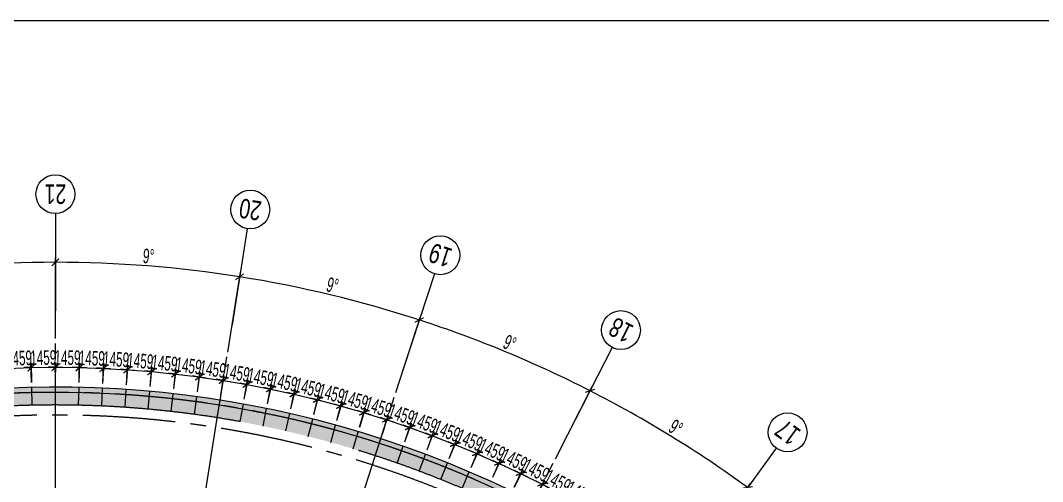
# Model space of a CAD drawing. Extents: x 104132 to 3338343, y -1228862 to 1409848.
# Drawn here: x 1500830 to 1563927, y 155909 to 184338 of the extents above; entities that cross this region are included whole.
import ezdxf
from ezdxf.enums import TextEntityAlignment as Align

# ---------------------------------------------------------------- set-up
doc = ezdxf.new("R2010")
doc.units = 0
for name, pattern in [('CENTER', [50.8, 31.75, -6.35, 6.35, -6.35]), ('CENTER2', [28.575, 19.05, -3.175, 3.175, -3.175]), ('HIDDEN', [9.525, 6.35, -3.175])]:
    doc.linetypes.add(name, pattern=pattern)
doc.layers.get('0').update_dxf_attribs({"color": 8})
doc.layers.get('Defpoints').update_dxf_attribs({"color": 8})
for name, color, linetype in [('#幕墙线-平面', 8, 'Continuous'), ('#标注', 8, 'Continuous'), ('#虚线', 8, 'HIDDEN'), ('#轴线', 8, 'CENTER2'), ('A-FLOR-UNDR', 8, 'Continuous'), ('C-SHET-SHBD', 8, 'Continuous'), ('dim', 8, 'Continuous'), ('DOTE', 8, 'CENTER'), ('IEL-FINE', 8, 'Continuous')]:
    doc.layers.add(name, color=color, linetype=linetype)
doc.styles.add('JHZX', font='jrs.shx', dxfattribs={"width": 0.6, "bigfont": 'jhz.shx'})
doc.styles.add('XD2008', font='xd-hzs.shx', dxfattribs={"width": 0.7, "bigfont": 'xd-hztxt.shx'})
doc.dimstyles.new('JZBZ-300', dxfattribs={"dimscale": 300, "dimtxt": 3, "dimasz": 1.5, "dimexe": 1, "dimexo": 1, "dimgap": 0.5, "dimtad": 1, "dimdec": 0, "dimdsep": 46, "dimtxsty": 'JHZX', "dimblk1": 'ARCHTICK', "dimblk2": 'ARCHTICK', "dimsah": 1, "dimcen": 0, "dimclrd": 1, "dimclre": 1, "dimclrt": 2, "dimadec": 3, "dimazin": 2, "dimtfac": 1, "dimtdec": 0, "dimtix": 1, "dimtmove": 0, "dimatfit": 3, "dimfxl": 1, "dimtolj": 1, "dimlwd": -1, "dimlwe": -1, "dimarcsym": 1})

# ---------------------------------------------------------------- blocks, each defined once
blk = doc.blocks.new('_ARCHTICK')
at = {"color": 0, "linetype": 'ByBlock', "const_width": 0.15}
blk.add_lwpolyline([(-0.5, -0.5), (0.5, 0.5)], dxfattribs=at)
blk = doc.blocks.new('*D21')
at = {"layer": '#标注', "color": 1, "ltscale": 300, "transparency": 16777216}
for p, q in [((602339, -86757), (604609, -82302)), ((611437, -92333), (614376, -88288))]:
    blk.add_line(p, q, dxfattribs=at)
blk.add_arc((571468, -147346), 72700, 54, 63, dxfattribs=at)
at = {"layer": 'Defpoints', "color": 0, "ltscale": 300, "transparency": 16777216}
for p in [(611063, -86375), (602203, -87025), (611261, -92575), (571468, -147346)]:
    blk.add_point(p, dxfattribs=at)
at = {"layer": '#标注', "color": 1, "ltscale": 300, "transparency": 16777216, "xscale": 450, "yscale": 450, "zscale": 450}
for p, rotation in [((604473, -82570), 153.000000000001), ((614200, -88530), 324.0000000000002)]:
    blk.add_blockref('_ARCHTICK', p, dxfattribs=dict(at, rotation=rotation))
at = {"layer": '#标注', "color": 2, "ltscale": 300, "transparency": 16777216, "insert": (609767, -84847), "char_height": 900, "attachment_point": 5, "rotation": 328.5, "style": 'JHZX'}
blk.add_mtext('\\A1;9°', dxfattribs=at)
blk = doc.blocks.new('*D22')
at = {"layer": '#标注', "color": 1, "ltscale": 300, "transparency": 16777216}
for p, q in [((592481, -82674), (594026, -77919)), ((602339, -86757), (604609, -82302))]:
    blk.add_line(p, q, dxfattribs=at)
blk.add_arc((571468, -147346), 72700, 63, 72, dxfattribs=at)
at = {"layer": 'Defpoints', "color": 0, "ltscale": 300, "transparency": 16777216}
for p in [(601038, -80931), (592388, -82959), (602203, -87025), (571468, -147346)]:
    blk.add_point(p, dxfattribs=at)
at = {"layer": '#标注', "color": 1, "ltscale": 300, "transparency": 16777216, "xscale": 450, "yscale": 450, "zscale": 450}
for p, rotation in [((593933, -78204), 162.0000000000006), ((604473, -82570), 333.0000000000013)]:
    blk.add_blockref('_ARCHTICK', p, dxfattribs=dict(at, rotation=rotation))
at = {"layer": '#标注', "color": 2, "ltscale": 300, "transparency": 16777216, "insert": (599519, -79626), "char_height": 900, "attachment_point": 5, "rotation": 337.5, "style": 'JHZX'}
blk.add_mtext('\\A1;9°', dxfattribs=at)
blk = doc.blocks.new('*D23')
at = {"layer": '#标注', "color": 1, "ltscale": 300, "transparency": 16777216}
for p, q in [((582105, -80183), (582888, -75245)), ((592481, -82674), (594026, -77919))]:
    blk.add_line(p, q, dxfattribs=at)
blk.add_arc((571468, -147346), 72700, 72, 81, dxfattribs=at)
at = {"layer": 'Defpoints', "color": 0, "ltscale": 300, "transparency": 16777216}
for p in [(590284, -77123), (582058, -80479), (592388, -82959), (571468, -147346)]:
    blk.add_point(p, dxfattribs=at)
at = {"layer": '#标注', "color": 1, "ltscale": 300, "transparency": 16777216, "xscale": 450, "yscale": 450, "zscale": 450}
for p, rotation in [((582841, -75541), 171.0000000000014), ((593933, -78204), 342.0000000000006)]:
    blk.add_blockref('_ARCHTICK', p, dxfattribs=dict(at, rotation=rotation))
at = {"layer": '#标注', "color": 2, "ltscale": 300, "transparency": 16777216, "insert": (588579, -76071), "char_height": 900, "attachment_point": 5, "rotation": 346.5, "style": 'JHZX'}
blk.add_mtext('\\A1;9°', dxfattribs=at)
blk = doc.blocks.new('*D24')
at = {"layer": '#标注', "color": 1, "ltscale": 300, "transparency": 16777216}
for p, q in [((571468, -79346), (571468, -74346)), ((582105, -80183), (582888, -75245))]:
    blk.add_line(p, q, dxfattribs=at)
blk.add_arc((571468, -147346), 72700, 81, 90, dxfattribs=at)
at = {"layer": 'Defpoints', "color": 0, "ltscale": 300, "transparency": 16777216}
for p in [(579067, -75044), (571468, -79646), (582058, -80479), (571468, -147346)]:
    blk.add_point(p, dxfattribs=at)
at = {"layer": '#标注', "color": 1, "ltscale": 300, "transparency": 16777216, "xscale": 450, "yscale": 450, "zscale": 450}
for p, rotation in [((571468, -74646), 180.0000000000006), ((582841, -75541), 351.0000000000015)]:
    blk.add_blockref('_ARCHTICK', p, dxfattribs=dict(at, rotation=rotation))
at = {"layer": '#标注', "color": 2, "ltscale": 300, "transparency": 16777216, "insert": (577219, -74272), "char_height": 900, "attachment_point": 5, "rotation": 355.5, "style": 'JHZX'}
blk.add_mtext('\\A1;9°', dxfattribs=at)
blk = doc.blocks.new('*D25')
at = {"layer": '#标注', "color": 1, "ltscale": 300, "transparency": 16777216}
for p, q in [((571468, -79346), (571468, -74346)), ((560830, -80183), (560048, -75245))]:
    blk.add_line(p, q, dxfattribs=at)
blk.add_arc((571468, -147346), 72700, 90, 99, dxfattribs=at)
at = {"layer": 'Defpoints', "color": 0, "ltscale": 300, "transparency": 16777216}
for p in [(567663, -74746), (571468, -79646), (560877, -80479), (571468, -147346)]:
    blk.add_point(p, dxfattribs=at)
at = {"layer": '#标注', "color": 1, "ltscale": 300, "transparency": 16777216, "xscale": 450, "yscale": 450, "zscale": 450}
blk.add_blockref('_ARCHTICK', (571468, -74646), dxfattribs=at)
at = {"layer": '#标注', "color": 1, "ltscale": 300, "transparency": 16777216, "xscale": 450, "yscale": 450, "zscale": 450, "rotation": 189}
blk.add_blockref('_ARCHTICK', (560095, -75541), dxfattribs=at)
at = {"layer": '#标注', "color": 2, "ltscale": 300, "transparency": 16777216, "insert": (565717, -74272), "char_height": 900, "attachment_point": 5, "rotation": 4.5, "style": 'JHZX'}
blk.add_mtext('\\A1;9°', dxfattribs=at)
blk = doc.blocks.new('*D26')
at = {"layer": '#标注', "color": 1, "ltscale": 300, "transparency": 16777216}
for p, q in [((560830, -80183), (560048, -75245)), ((550455, -82674), (548910, -77919))]:
    blk.add_line(p, q, dxfattribs=at)
blk.add_arc((571468, -147346), 72700, 99, 108, dxfattribs=at)
at = {"layer": 'Defpoints', "color": 0, "ltscale": 300, "transparency": 16777216}
for p in [(556353, -76235), (560877, -80479), (550547, -82959), (571468, -147346)]:
    blk.add_point(p, dxfattribs=at)
at = {"layer": '#标注', "color": 1, "ltscale": 300, "transparency": 16777216, "xscale": 450, "yscale": 450, "zscale": 450}
for p, rotation in [((560095, -75541), 8.999999999999936), ((549002, -78204), 198.0000000000012)]:
    blk.add_blockref('_ARCHTICK', p, dxfattribs=dict(at, rotation=rotation))
at = {"layer": '#标注', "color": 2, "ltscale": 300, "transparency": 16777216, "insert": (554356, -76071), "char_height": 900, "attachment_point": 5, "rotation": 13.5, "style": 'JHZX'}
blk.add_mtext('\\A1;9°', dxfattribs=at)
blk = doc.blocks.new('*D27')
at = {"layer": '#标注', "color": 1, "ltscale": 300, "transparency": 16777216}
for p, q in [((550455, -82674), (548910, -77919)), ((540597, -86757), (538327, -82302))]:
    blk.add_line(p, q, dxfattribs=at)
blk.add_arc((571468, -147346), 72700, 108, 117, dxfattribs=at)
at = {"layer": 'Defpoints', "color": 0, "ltscale": 300, "transparency": 16777216}
for p in [(545415, -79475), (550547, -82959), (540733, -87025), (571468, -147346)]:
    blk.add_point(p, dxfattribs=at)
at = {"layer": '#标注', "color": 1, "ltscale": 300, "transparency": 16777216, "xscale": 450, "yscale": 450, "zscale": 450}
for p, rotation in [((549002, -78204), 18.0000000000014), ((538463, -82570), 207.0000000000022)]:
    blk.add_blockref('_ARCHTICK', p, dxfattribs=dict(at, rotation=rotation))
at = {"layer": '#标注', "color": 2, "ltscale": 300, "transparency": 16777216, "insert": (543417, -79626), "char_height": 900, "attachment_point": 5, "rotation": 22.5, "style": 'JHZX'}
blk.add_mtext('\\A1;9°', dxfattribs=at)
blk = doc.blocks.new('*D28')
at = {"layer": '#标注', "color": 1, "ltscale": 300, "transparency": 16777216}
for p, q in [((540597, -86757), (538327, -82302)), ((531498, -92333), (528560, -88288))]:
    blk.add_line(p, q, dxfattribs=at)
blk.add_arc((571468, -147346), 72700, 117, 126, dxfattribs=at)
at = {"layer": 'Defpoints', "color": 0, "ltscale": 300, "transparency": 16777216}
for p in [(535118, -84386), (540733, -87025), (531675, -92575), (571468, -147346)]:
    blk.add_point(p, dxfattribs=at)
at = {"layer": '#标注', "color": 1, "ltscale": 300, "transparency": 16777216, "xscale": 450, "yscale": 450, "zscale": 450}
for p, rotation in [((538463, -82570), 27.00000000000201), ((528736, -88530), 215.9999999999994)]:
    blk.add_blockref('_ARCHTICK', p, dxfattribs=dict(at, rotation=rotation))
at = {"layer": '#标注', "color": 2, "ltscale": 300, "transparency": 16777216, "insert": (533169, -84847), "char_height": 900, "attachment_point": 5, "rotation": 31.5, "style": 'JHZX'}
blk.add_mtext('\\A1;9°', dxfattribs=at)
blk = doc.blocks.new('*U1046')
blk.add_line((0, -20), (0, 0))
blk.add_circle((0, -24), 4)
at = {"style": 'JHZX', "width": 0.75}
blk.add_attdef('AXES', text='', height=4, dxfattribs=at).set_placement((0, -24), align=Align.MIDDLE_CENTER)
blk = doc.blocks.new('JHEG')
at = {"layer": 'IEL-FINE', "ltscale": 300}
h = blk.add_hatch(dxfattribs=at)
h.set_pattern_fill('DOTS', color=256, scale=500)
h.set_pattern_definition([(0, (580162.5, -365125.2), (396.875, 793.75), [0, -793.75])])
edge = h.paths.add_edge_path()
edge.add_arc((645162, -300125), 63900, 342.64631, 381)
edge.add_arc((645162, -300125), 63900, 21, 50.7561)
edge.add_arc((645162, -300125), 63900, 50.7561, 79.71429)
edge.add_arc((645162, -300125), 63900, 79.71429, 120.59457)
edge.add_arc((645162, -300125), 63900, 120.59457, 128.0927)
edge.add_arc((645162, -300125), 63900, 128.0927, 128.52059)
edge.add_arc((607732, -253104), 3800, 128.52059, 304.9823)
edge.add_arc((632729, -288827), 39800, 74.61122, 124.9823, ccw=False)
edge.add_arc((637241, -272436), 22800, -28.01704, 74.61122, ccw=False)
edge.add_arc((672553, -291225), 17200, 151.98296, 245.43155)
edge.add_arc((654882, -329878), 25300, 22.13233, 65.43155, ccw=False)
edge.add_arc((692028, -314770), 14800, 202.13233, 342.64631)
edge = h.paths.add_edge_path()
edge.add_line((585393, -325672), (634762, -304571))
edge.add_line((634762, -304571), (696381, -340146))
edge.add_arc((645162, -300125), 65000, 321.99666, 563.14286)
edge = h.paths.add_edge_path()
edge.add_line((593853, -322056), (634762, -304571))
edge.add_line((634762, -304571), (688322, -335493))
edge.add_arc((645162, -300125), 55800, 320.66617, 328.16248)
edge.add_arc((692028, -314770), 14800, 202.13233, 272.0898, ccw=False)
edge.add_arc((654882, -329878), 25300, 22.13233, 65.43155)
edge.add_arc((672553, -291225), 17200, 151.98296, 245.43155, ccw=False)
edge.add_arc((637241, -272436), 22800, 331.98296, 434.61122)
edge.add_arc((632729, -288827), 39800, 74.61122, 116.60623)
edge.add_arc((645162, -300125), 55800, 122.83727, 203.14286)
at = {"layer": '#幕墙线-平面', "ltscale": 300}
for points in [[(643729, -236241), (643704, -235142)], [(645162, -236225), (645162, -235125)], [(646596, -236241), (646621, -235142)], [(648029, -236290), (648079, -235191)], [(649461, -236370), (649535, -235272)], [(650890, -236482), (650989, -235387)], [(652317, -236627), (652440, -235534)], [(653740, -236803), (653888, -235713)], [(655159, -237012), (655331, -235925)], [(656572, -237252), (656769, -236170)], [(657980, -237524), (658201, -236446)], [(659382, -237827), (659626, -236755)], [(660776, -238162), (661045, -237095)], [(662162, -238528), (662455, -237468)], [(663540, -238925), (663856, -237871)], [(664909, -239353), (665249, -238306)], [(666267, -239811), (666631, -238773)], [(667615, -240300), (668002, -239270)], [(668952, -240819), (669362, -239798)], [(670277, -241367), (670709, -240356)]]:
    blk.add_lwpolyline(points, dxfattribs=at)
at = {"layer": '#虚线', "ltscale": 3000}
blk.add_lwpolyline([(640864, -236370, -0.01122), (643729, -236241, -0.016832), (648029, -236290, -0.016832), (652317, -236627, -0.016832), (656572, -237252, -0.104346), (681000, -247221, -0.010582), (683206, -248784, -0.011804), (685587, -250637, -0.025121), (690347, -254941, -0.012545), (692556, -257264, -0.013636), (694822, -259912, -0.013091), (696859, -262566, -0.013091), (698754, -265323, -0.013091), (700502, -268175, -0.013091), (702098, -271115, -0.013091), (703538, -274135, -0.013091), (704818, -277225, -0.013091), (705935, -280379, -0.013091), (706885, -283587, -0.012872)], format="xyb", dxfattribs=at)
at = {"layer": 'A-FLOR-UNDR', "ltscale": 5}
blk.add_arc((645162, -300125), 65000, 322.26362, 203.56739, dxfattribs=at)
blk = doc.blocks.new('*D477')
at = {"layer": '#标注', "color": 1, "ltscale": 300, "transparency": 16777216}
for p, q in [((642205, -233966), (641755, -233981)), ((642236, -234891), (642195, -233666)), ((642205, -233966), (643663, -233917)), ((643694, -234842), (643653, -233617)), ((643663, -233917), (644113, -233902))]:
    blk.add_line(p, q, dxfattribs=at)
at = {"layer": 'Defpoints', "color": 0, "ltscale": 300, "transparency": 16777216}
for p in [(643663, -233917), (642246, -235191), (643704, -235142)]:
    blk.add_point(p, dxfattribs=at)
at = {"layer": '#标注', "color": 1, "ltscale": 300, "transparency": 16777216, "xscale": 450, "yscale": 450, "zscale": 450}
for p, rotation in [((642205, -233966), 1.928571428579655), ((643663, -233917), 181.9285714285796)]:
    blk.add_blockref('_ARCHTICK', p, dxfattribs=dict(at, rotation=rotation))
at = {"layer": '#标注', "color": 2, "ltscale": 300, "transparency": 16777216, "insert": (642914, -233342), "char_height": 900, "attachment_point": 5, "rotation": 1.92857, "style": 'JHZX'}
blk.add_mtext('\\A1;1459', dxfattribs=at)
blk = doc.blocks.new('*D291')
at = {"layer": '#标注', "color": 1, "ltscale": 300, "transparency": 16777216}
for p, q in [((643690, -233916), (643240, -233921)), ((643701, -234842), (643687, -233616)), ((643690, -233916), (645149, -233900)), ((645159, -234825), (645145, -233600)), ((645149, -233900), (645599, -233895))]:
    blk.add_line(p, q, dxfattribs=at)
at = {"layer": 'Defpoints', "color": 0, "ltscale": 300, "transparency": 16777216}
for p in [(645149, -233900), (643704, -235142), (645162, -235125)]:
    blk.add_point(p, dxfattribs=at)
at = {"layer": '#标注', "color": 1, "ltscale": 300, "transparency": 16777216, "xscale": 450, "yscale": 450, "zscale": 450}
for p, rotation in [((643690, -233916), 0.6428571428662533), ((645149, -233900), 180.6428571428662)]:
    blk.add_blockref('_ARCHTICK', p, dxfattribs=dict(at, rotation=rotation))
at = {"layer": '#标注', "color": 2, "ltscale": 300, "transparency": 16777216, "insert": (644413, -233308), "char_height": 900, "attachment_point": 5, "rotation": 0.64286, "style": 'JHZX'}
blk.add_mtext('\\A1;1459', dxfattribs=at)
blk = doc.blocks.new('*D292')
at = {"layer": '#标注', "color": 1, "ltscale": 300, "transparency": 16777216}
for p, q in [((645176, -233900), (644726, -233895)), ((645166, -234825), (645180, -233600)), ((645176, -233900), (646635, -233916)), ((646624, -234842), (646638, -233616)), ((646635, -233916), (647085, -233921))]:
    blk.add_line(p, q, dxfattribs=at)
at = {"layer": 'Defpoints', "color": 0, "ltscale": 300, "transparency": 16777216}
for p in [(646635, -233916), (645162, -235125), (646621, -235142)]:
    blk.add_point(p, dxfattribs=at)
at = {"layer": '#标注', "color": 1, "ltscale": 300, "transparency": 16777216, "xscale": 450, "yscale": 450, "zscale": 450}
for p, rotation in [((645176, -233900), 359.3571428571532), ((646635, -233916), 179.3571428571533)]:
    blk.add_blockref('_ARCHTICK', p, dxfattribs=dict(at, rotation=rotation))
at = {"layer": '#标注', "color": 2, "ltscale": 300, "transparency": 16777216, "insert": (645912, -233308), "char_height": 900, "attachment_point": 5, "rotation": 359.35714, "style": 'JHZX'}
blk.add_mtext('\\A1;1459', dxfattribs=at)
blk = doc.blocks.new('*D293')
at = {"layer": '#标注', "color": 1, "ltscale": 300, "transparency": 16777216}
for p, q in [((646662, -233917), (646212, -233902)), ((646631, -234842), (646672, -233617)), ((646662, -233917), (648120, -233966)), ((648089, -234891), (648130, -233666)), ((648120, -233966), (648570, -233981))]:
    blk.add_line(p, q, dxfattribs=at)
at = {"layer": 'Defpoints', "color": 0, "ltscale": 300, "transparency": 16777216}
for p in [(648120, -233966), (646621, -235142), (648079, -235191)]:
    blk.add_point(p, dxfattribs=at)
at = {"layer": '#标注', "color": 1, "ltscale": 300, "transparency": 16777216, "xscale": 450, "yscale": 450, "zscale": 450}
for p, rotation in [((646662, -233917), 358.0714285714396), ((648120, -233966), 178.0714285714396)]:
    blk.add_blockref('_ARCHTICK', p, dxfattribs=dict(at, rotation=rotation))
at = {"layer": '#标注', "color": 2, "ltscale": 300, "transparency": 16777216, "insert": (647411, -233342), "char_height": 900, "attachment_point": 5, "rotation": 358.07143, "style": 'JHZX'}
blk.add_mtext('\\A1;1459', dxfattribs=at)
blk = doc.blocks.new('*D294')
at = {"layer": '#标注', "color": 1, "ltscale": 300, "transparency": 16777216}
for p, q in [((648147, -233967), (647698, -233942)), ((648096, -234891), (648164, -233668)), ((648147, -233967), (649604, -234049)), ((649552, -234973), (649620, -233750)), ((649604, -234049), (650053, -234074))]:
    blk.add_line(p, q, dxfattribs=at)
at = {"layer": 'Defpoints', "color": 0, "ltscale": 300, "transparency": 16777216}
for p in [(649604, -234049), (648079, -235191), (649535, -235272)]:
    blk.add_point(p, dxfattribs=at)
at = {"layer": '#标注', "color": 1, "ltscale": 300, "transparency": 16777216, "xscale": 450, "yscale": 450, "zscale": 450}
for p, rotation in [((648147, -233967), 356.7857142857243), ((649604, -234049), 176.7857142857243)]:
    blk.add_blockref('_ARCHTICK', p, dxfattribs=dict(at, rotation=rotation))
at = {"layer": '#标注', "color": 2, "ltscale": 300, "transparency": 16777216, "insert": (648909, -233409), "char_height": 900, "attachment_point": 5, "rotation": 356.78571, "style": 'JHZX'}
blk.add_mtext('\\A1;1459', dxfattribs=at)
blk = doc.blocks.new('*D295')
at = {"layer": '#标注', "color": 1, "ltscale": 300, "transparency": 16777216}
for p, q in [((649631, -234051), (649182, -234016)), ((649559, -234973), (649655, -233752)), ((649631, -234051), (651085, -234165)), ((651013, -235088), (651109, -233866)), ((651085, -234165), (651534, -234201))]:
    blk.add_line(p, q, dxfattribs=at)
at = {"layer": 'Defpoints', "color": 0, "ltscale": 300, "transparency": 16777216}
for p in [(651085, -234165), (649535, -235272), (650989, -235387)]:
    blk.add_point(p, dxfattribs=at)
at = {"layer": '#标注', "color": 1, "ltscale": 300, "transparency": 16777216, "xscale": 450, "yscale": 450, "zscale": 450}
for p, rotation in [((649631, -234051), 355.5000000000103), ((651085, -234165), 175.5000000000103)]:
    blk.add_blockref('_ARCHTICK', p, dxfattribs=dict(at, rotation=rotation))
at = {"layer": '#标注', "color": 2, "ltscale": 300, "transparency": 16777216, "insert": (650405, -233510), "char_height": 900, "attachment_point": 5, "rotation": 355.5, "style": 'JHZX'}
blk.add_mtext('\\A1;1459', dxfattribs=at)
blk = doc.blocks.new('*D296')
at = {"layer": '#标注', "color": 1, "ltscale": 300, "transparency": 16777216}
for p, q in [((651019, -235088), (651143, -233869)), ((652470, -235235), (652594, -234016)), ((651113, -234168), (650665, -234122)), ((651113, -234168), (652564, -234315)), ((652564, -234315), (653011, -234360))]:
    blk.add_line(p, q, dxfattribs=at)
at = {"layer": 'Defpoints', "color": 0, "ltscale": 300, "transparency": 16777216}
for p in [(652564, -234315), (650989, -235387), (652440, -235534)]:
    blk.add_point(p, dxfattribs=at)
at = {"layer": '#标注', "color": 1, "ltscale": 300, "transparency": 16777216, "xscale": 450, "yscale": 450, "zscale": 450}
for p, rotation in [((651113, -234168), 354.2142857142956), ((652564, -234315), 174.2142857142956)]:
    blk.add_blockref('_ARCHTICK', p, dxfattribs=dict(at, rotation=rotation))
at = {"layer": '#标注', "color": 2, "ltscale": 300, "transparency": 16777216, "insert": (651899, -233644), "char_height": 900, "attachment_point": 5, "rotation": 354.21429, "style": 'JHZX'}
blk.add_mtext('\\A1;1459', dxfattribs=at)
blk = doc.blocks.new('*D297')
at = {"layer": '#标注', "color": 1, "ltscale": 300, "transparency": 16777216}
for p, q in [((652477, -235236), (652628, -234020)), ((652591, -234318), (652144, -234263)), ((652591, -234318), (654038, -234497)), ((653925, -235416), (654075, -234200)), ((654038, -234497), (654485, -234553))]:
    blk.add_line(p, q, dxfattribs=at)
at = {"layer": 'Defpoints', "color": 0, "ltscale": 300, "transparency": 16777216}
for p in [(654038, -234497), (652440, -235534), (653888, -235713)]:
    blk.add_point(p, dxfattribs=at)
at = {"layer": '#标注', "color": 1, "ltscale": 300, "transparency": 16777216, "xscale": 450, "yscale": 450, "zscale": 450}
for p, rotation in [((652591, -234318), 352.9285714285818), ((654038, -234497), 172.9285714285818)]:
    blk.add_blockref('_ARCHTICK', p, dxfattribs=dict(at, rotation=rotation))
at = {"layer": '#标注', "color": 2, "ltscale": 300, "transparency": 16777216, "insert": (653389, -233812), "char_height": 900, "attachment_point": 5, "rotation": 352.92857, "style": 'JHZX'}
blk.add_mtext('\\A1;1459', dxfattribs=at)
blk = doc.blocks.new('*D298')
at = {"layer": '#标注', "color": 1, "ltscale": 300, "transparency": 16777216}
for p, q in [((654066, -234501), (653621, -234436)), ((653931, -235417), (654109, -234204)), ((654066, -234501), (655509, -234713)), ((655374, -235629), (655552, -234416)), ((655509, -234713), (655954, -234779))]:
    blk.add_line(p, q, dxfattribs=at)
at = {"layer": 'Defpoints', "color": 0, "ltscale": 300, "transparency": 16777216}
for p in [(655509, -234713), (653888, -235713), (655331, -235925)]:
    blk.add_point(p, dxfattribs=at)
at = {"layer": '#标注', "color": 1, "ltscale": 300, "transparency": 16777216, "xscale": 450, "yscale": 450, "zscale": 450}
for p, rotation in [((654066, -234501), 351.6428571428693), ((655509, -234713), 171.6428571428694)]:
    blk.add_blockref('_ARCHTICK', p, dxfattribs=dict(at, rotation=rotation))
at = {"layer": '#标注', "color": 2, "ltscale": 300, "transparency": 16777216, "insert": (654874, -234014), "char_height": 900, "attachment_point": 5, "rotation": 351.64286, "style": 'JHZX'}
blk.add_mtext('\\A1;1459', dxfattribs=at)
blk = doc.blocks.new('*D299')
at = {"layer": '#标注', "color": 1, "ltscale": 300, "transparency": 16777216}
for p, q in [((655536, -234717), (655092, -234642)), ((655381, -235630), (655586, -234422)), ((655536, -234717), (656974, -234962)), ((656819, -235874), (657024, -234666)), ((656974, -234962), (657418, -235037))]:
    blk.add_line(p, q, dxfattribs=at)
at = {"layer": 'Defpoints', "color": 0, "ltscale": 300, "transparency": 16777216}
for p in [(656974, -234962), (655331, -235925), (656769, -236170)]:
    blk.add_point(p, dxfattribs=at)
at = {"layer": '#标注', "color": 1, "ltscale": 300, "transparency": 16777216, "xscale": 450, "yscale": 450, "zscale": 450}
for p, rotation in [((655536, -234717), 350.3571428571539), ((656974, -234962), 170.3571428571539)]:
    blk.add_blockref('_ARCHTICK', p, dxfattribs=dict(at, rotation=rotation))
at = {"layer": '#标注', "color": 2, "ltscale": 300, "transparency": 16777216, "insert": (656355, -234248), "char_height": 900, "attachment_point": 5, "rotation": 350.35714, "style": 'JHZX'}
blk.add_mtext('\\A1;1459', dxfattribs=at)
blk = doc.blocks.new('*D300')
at = {"layer": '#标注', "color": 1, "ltscale": 300, "transparency": 16777216}
for p, q in [((656826, -235875), (657058, -234672)), ((657001, -234967), (656559, -234881)), ((657001, -234967), (658433, -235243)), ((658258, -236152), (658490, -234949)), ((658433, -235243), (658875, -235329))]:
    blk.add_line(p, q, dxfattribs=at)
at = {"layer": 'Defpoints', "color": 0, "ltscale": 300, "transparency": 16777216}
for p in [(658433, -235243), (656769, -236170), (658201, -236446)]:
    blk.add_point(p, dxfattribs=at)
at = {"layer": '#标注', "color": 1, "ltscale": 300, "transparency": 16777216, "xscale": 450, "yscale": 450, "zscale": 450}
for p, rotation in [((657001, -234967), 349.0714285714407), ((658433, -235243), 169.0714285714407)]:
    blk.add_blockref('_ARCHTICK', p, dxfattribs=dict(at, rotation=rotation))
at = {"layer": '#标注', "color": 2, "ltscale": 300, "transparency": 16777216, "insert": (657831, -234516), "char_height": 900, "attachment_point": 5, "rotation": 349.07143, "style": 'JHZX'}
blk.add_mtext('\\A1;1459', dxfattribs=at)
blk = doc.blocks.new('*D301')
at = {"layer": '#标注', "color": 1, "ltscale": 300, "transparency": 16777216}
for p, q in [((658460, -235249), (658020, -235154)), ((658264, -236153), (658523, -234956)), ((658460, -235249), (659886, -235557)), ((659690, -236462), (659949, -235264)), ((659886, -235557), (660325, -235653))]:
    blk.add_line(p, q, dxfattribs=at)
at = {"layer": 'Defpoints', "color": 0, "ltscale": 300, "transparency": 16777216}
for p in [(659886, -235557), (658201, -236446), (659626, -236755)]:
    blk.add_point(p, dxfattribs=at)
at = {"layer": '#标注', "color": 1, "ltscale": 300, "transparency": 16777216, "xscale": 450, "yscale": 450, "zscale": 450}
for p, rotation in [((658460, -235249), 347.7857142857265), ((659886, -235557), 167.7857142857265)]:
    blk.add_blockref('_ARCHTICK', p, dxfattribs=dict(at, rotation=rotation))
at = {"layer": '#标注', "color": 2, "ltscale": 300, "transparency": 16777216, "insert": (659300, -234817), "char_height": 900, "attachment_point": 5, "rotation": 347.78571, "style": 'JHZX'}
blk.add_mtext('\\A1;1459', dxfattribs=at)
blk = doc.blocks.new('*D302')
at = {"layer": '#标注', "color": 1, "ltscale": 300, "transparency": 16777216}
for p, q in [((659696, -236463), (659982, -235272)), ((659912, -235563), (659475, -235458)), ((659912, -235563), (661331, -235904)), ((661115, -236804), (661401, -235612)), ((661331, -235904), (661768, -236009))]:
    blk.add_line(p, q, dxfattribs=at)
at = {"layer": 'Defpoints', "color": 0, "ltscale": 300, "transparency": 16777216}
for p in [(661331, -235904), (659626, -236755), (661045, -237095)]:
    blk.add_point(p, dxfattribs=at)
at = {"layer": '#标注', "color": 1, "ltscale": 300, "transparency": 16777216, "xscale": 450, "yscale": 450, "zscale": 450}
for p, rotation in [((659912, -235563), 346.500000000013), ((661331, -235904), 166.500000000013)]:
    blk.add_blockref('_ARCHTICK', p, dxfattribs=dict(at, rotation=rotation))
at = {"layer": '#标注', "color": 2, "ltscale": 300, "transparency": 16777216, "insert": (660762, -235150), "char_height": 900, "attachment_point": 5, "rotation": 346.5, "style": 'JHZX'}
blk.add_mtext('\\A1;1459', dxfattribs=at)
blk = doc.blocks.new('*D303')
at = {"layer": '#标注', "color": 1, "ltscale": 300, "transparency": 16777216}
for p, q in [((661357, -235911), (660922, -235796)), ((661121, -236805), (661434, -235621)), ((661357, -235911), (662768, -236283)), ((662531, -237178), (662844, -235993)), ((662768, -236283), (663203, -236398))]:
    blk.add_line(p, q, dxfattribs=at)
at = {"layer": 'Defpoints', "color": 0, "ltscale": 300, "transparency": 16777216}
for p in [(662768, -236283), (661045, -237095), (662455, -237468)]:
    blk.add_point(p, dxfattribs=at)
at = {"layer": '#标注', "color": 1, "ltscale": 300, "transparency": 16777216, "xscale": 450, "yscale": 450, "zscale": 450}
for p, rotation in [((661357, -235911), 345.2142857142982), ((662768, -236283), 165.2142857142982)]:
    blk.add_blockref('_ARCHTICK', p, dxfattribs=dict(at, rotation=rotation))
at = {"layer": '#标注', "color": 2, "ltscale": 300, "transparency": 16777216, "insert": (662216, -235517), "char_height": 900, "attachment_point": 5, "rotation": 345.21429, "style": 'JHZX'}
blk.add_mtext('\\A1;1459', dxfattribs=at)
blk = doc.blocks.new('*D304')
at = {"layer": '#标注', "color": 1, "ltscale": 300, "transparency": 16777216}
for p, q in [((662794, -236290), (662362, -236166)), ((662538, -237179), (662877, -236002)), ((662794, -236290), (664196, -236694)), ((663939, -237583), (664279, -236406)), ((664196, -236694), (664628, -236819))]:
    blk.add_line(p, q, dxfattribs=at)
at = {"layer": 'Defpoints', "color": 0, "ltscale": 300, "transparency": 16777216}
for p in [(664196, -236694), (662455, -237468), (663856, -237871)]:
    blk.add_point(p, dxfattribs=at)
at = {"layer": '#标注', "color": 1, "ltscale": 300, "transparency": 16777216, "xscale": 450, "yscale": 450, "zscale": 450}
for p, rotation in [((662794, -236290), 343.928571428583), ((664196, -236694), 163.928571428583)]:
    blk.add_blockref('_ARCHTICK', p, dxfattribs=dict(at, rotation=rotation))
at = {"layer": '#标注', "color": 2, "ltscale": 300, "transparency": 16777216, "insert": (663661, -235916), "char_height": 900, "attachment_point": 5, "rotation": 343.92857, "style": 'JHZX'}
blk.add_mtext('\\A1;1459', dxfattribs=at)
blk = doc.blocks.new('*D305')
at = {"layer": '#标注', "color": 1, "ltscale": 300, "transparency": 16777216}
for p, q in [((664222, -236702), (663792, -236568)), ((663946, -237585), (664311, -236416)), ((664222, -236702), (665614, -237137)), ((665338, -238020), (665704, -236851)), ((665614, -237137), (666044, -237271))]:
    blk.add_line(p, q, dxfattribs=at)
at = {"layer": 'Defpoints', "color": 0, "ltscale": 300, "transparency": 16777216}
for p in [(665614, -237137), (663856, -237871), (665249, -238306)]:
    blk.add_point(p, dxfattribs=at)
at = {"layer": '#标注', "color": 1, "ltscale": 300, "transparency": 16777216, "xscale": 450, "yscale": 450, "zscale": 450}
for p, rotation in [((664222, -236702), 342.6428571428704), ((665614, -237137), 162.6428571428704)]:
    blk.add_blockref('_ARCHTICK', p, dxfattribs=dict(at, rotation=rotation))
at = {"layer": '#标注', "color": 2, "ltscale": 300, "transparency": 16777216, "insert": (665097, -236347), "char_height": 900, "attachment_point": 5, "rotation": 342.64286, "style": 'JHZX'}
blk.add_mtext('\\A1;1459', dxfattribs=at)
blk = doc.blocks.new('*D306')
at = {"layer": '#标注', "color": 1, "ltscale": 300, "transparency": 16777216}
for p, q in [((665640, -237146), (665214, -237002)), ((665344, -238022), (665736, -236861)), ((665640, -237146), (667022, -237612)), ((666727, -238488), (667118, -237328)), ((667022, -237612), (667449, -237756))]:
    blk.add_line(p, q, dxfattribs=at)
at = {"layer": 'Defpoints', "color": 0, "ltscale": 300, "transparency": 16777216}
for p in [(667022, -237612), (665249, -238306), (666631, -238773)]:
    blk.add_point(p, dxfattribs=at)
at = {"layer": '#标注', "color": 1, "ltscale": 300, "transparency": 16777216, "xscale": 450, "yscale": 450, "zscale": 450}
for p, rotation in [((665640, -237146), 341.3571428571573), ((667022, -237612), 161.3571428571573)]:
    blk.add_blockref('_ARCHTICK', p, dxfattribs=dict(at, rotation=rotation))
at = {"layer": '#标注', "color": 2, "ltscale": 300, "transparency": 16777216, "insert": (666523, -236810), "char_height": 900, "attachment_point": 5, "rotation": 341.35714, "style": 'JHZX'}
blk.add_mtext('\\A1;1459', dxfattribs=at)
blk = doc.blocks.new('*D307')
at = {"layer": '#标注', "color": 1, "ltscale": 300, "transparency": 16777216}
for p, q in [((667048, -237621), (666625, -237467)), ((666733, -238491), (667151, -237339)), ((667048, -237621), (668419, -238118)), ((668104, -238988), (668522, -237836)), ((668419, -238118), (668843, -238271))]:
    blk.add_line(p, q, dxfattribs=at)
at = {"layer": 'Defpoints', "color": 0, "ltscale": 300, "transparency": 16777216}
for p in [(668419, -238118), (666631, -238773), (668002, -239270)]:
    blk.add_point(p, dxfattribs=at)
at = {"layer": '#标注', "color": 1, "ltscale": 300, "transparency": 16777216, "xscale": 450, "yscale": 450, "zscale": 450}
for p, rotation in [((667048, -237621), 340.0714285714422), ((668419, -238118), 160.0714285714422)]:
    blk.add_blockref('_ARCHTICK', p, dxfattribs=dict(at, rotation=rotation))
at = {"layer": '#标注', "color": 2, "ltscale": 300, "transparency": 16777216, "insert": (667938, -237305), "char_height": 900, "attachment_point": 5, "rotation": 340.07143, "style": 'JHZX'}
blk.add_mtext('\\A1;1459', dxfattribs=at)
blk = doc.blocks.new('*D308')
at = {"layer": '#标注', "color": 1, "ltscale": 300, "transparency": 16777216}
for p, q in [((668110, -238990), (668554, -237848)), ((668445, -238128), (668026, -237965)), ((668445, -238128), (669805, -238655)), ((669470, -239518), (669914, -238376)), ((669805, -238655), (670224, -238818))]:
    blk.add_line(p, q, dxfattribs=at)
at = {"layer": 'Defpoints', "color": 0, "ltscale": 300, "transparency": 16777216}
for p in [(669805, -238655), (668002, -239270), (669362, -239798)]:
    blk.add_point(p, dxfattribs=at)
at = {"layer": '#标注', "color": 1, "ltscale": 300, "transparency": 16777216, "xscale": 450, "yscale": 450, "zscale": 450}
for p, rotation in [((668445, -238128), 338.7857142857284), ((669805, -238655), 158.7857142857285)]:
    blk.add_blockref('_ARCHTICK', p, dxfattribs=dict(at, rotation=rotation))
at = {"layer": '#标注', "color": 2, "ltscale": 300, "transparency": 16777216, "insert": (669342, -237832), "char_height": 900, "attachment_point": 5, "rotation": 338.78571, "style": 'JHZX'}
blk.add_mtext('\\A1;1459', dxfattribs=at)
blk = doc.blocks.new('*D309')
at = {"layer": '#标注', "color": 1, "ltscale": 300, "transparency": 16777216}
for p, q in [((669830, -238666), (669415, -238493)), ((669476, -239521), (669945, -238389)), ((669830, -238666), (671178, -239224)), ((670824, -240079), (671293, -238947)), ((671178, -239224), (671594, -239396))]:
    blk.add_line(p, q, dxfattribs=at)
at = {"layer": 'Defpoints', "color": 0, "ltscale": 300, "transparency": 16777216}
for p in [(671178, -239224), (669362, -239798), (670709, -240356)]:
    blk.add_point(p, dxfattribs=at)
at = {"layer": '#标注', "color": 1, "ltscale": 300, "transparency": 16777216, "xscale": 450, "yscale": 450, "zscale": 450}
for p, rotation in [((669830, -238666), 337.5000000000159), ((671178, -239224), 157.5000000000159)]:
    blk.add_blockref('_ARCHTICK', p, dxfattribs=dict(at, rotation=rotation))
at = {"layer": '#标注', "color": 2, "ltscale": 300, "transparency": 16777216, "insert": (670734, -238390), "char_height": 900, "attachment_point": 5, "rotation": 337.5, "style": 'JHZX'}
blk.add_mtext('\\A1;1459', dxfattribs=at)
blk = doc.blocks.new('*D310')
at = {"layer": '#标注', "color": 1, "ltscale": 300, "transparency": 16777216}
for p, q in [((671203, -239235), (670792, -239053)), ((670830, -240081), (671324, -238960)), ((671203, -239235), (672538, -239823)), ((672165, -240670), (672659, -239548)), ((672538, -239823), (672950, -240004))]:
    blk.add_line(p, q, dxfattribs=at)
at = {"layer": 'Defpoints', "color": 0, "ltscale": 300, "transparency": 16777216}
for p in [(670709, -240356), (672538, -239823), (672044, -240944)]:
    blk.add_point(p, dxfattribs=at)
at = {"layer": '#标注', "color": 1, "ltscale": 300, "transparency": 16777216, "xscale": 450, "yscale": 450, "zscale": 450}
for p, rotation in [((671203, -239235), 336.2142857143027), ((672538, -239823), 156.2142857143026)]:
    blk.add_blockref('_ARCHTICK', p, dxfattribs=dict(at, rotation=rotation))
at = {"layer": '#标注', "color": 2, "ltscale": 300, "transparency": 16777216, "insert": (672113, -238980), "char_height": 900, "attachment_point": 5, "rotation": 336.21429, "style": 'JHZX'}
blk.add_mtext('\\A1;1459', dxfattribs=at)
blk = doc.blocks.new('*D311')
at = {"layer": '#标注', "color": 1, "ltscale": 300, "transparency": 16777216}
for p, q in [((672563, -239834), (672155, -239644)), ((672171, -240672), (672690, -239563)), ((672563, -239834), (673884, -240452)), ((673492, -241290), (674011, -240181)), ((673884, -240452), (674292, -240643))]:
    blk.add_line(p, q, dxfattribs=at)
at = {"layer": 'Defpoints', "color": 0, "ltscale": 300, "transparency": 16777216}
for p in [(672044, -240944), (673884, -240452), (673365, -241562)]:
    blk.add_point(p, dxfattribs=at)
at = {"layer": '#标注', "color": 1, "ltscale": 300, "transparency": 16777216, "xscale": 450, "yscale": 450, "zscale": 450}
for p, rotation in [((672563, -239834), 334.9285714285863), ((673884, -240452), 154.9285714285863)]:
    blk.add_blockref('_ARCHTICK', p, dxfattribs=dict(at, rotation=rotation))
at = {"layer": '#标注', "color": 2, "ltscale": 300, "transparency": 16777216, "insert": (673478, -239600), "char_height": 900, "attachment_point": 5, "rotation": 334.92857, "style": 'JHZX'}
blk.add_mtext('\\A1;1459', dxfattribs=at)
blk = doc.blocks.new('*D312')
at = {"layer": '#标注', "color": 1, "ltscale": 300, "transparency": 16777216}
for p, q in [((673498, -241293), (674042, -240195)), ((673909, -240464), (673506, -240265)), ((673909, -240464), (675216, -241112)), ((674805, -241941), (675349, -240843)), ((675216, -241112), (675619, -241312))]:
    blk.add_line(p, q, dxfattribs=at)
at = {"layer": 'Defpoints', "color": 0, "ltscale": 300, "transparency": 16777216}
for p in [(673365, -241562), (675216, -241112), (674672, -242210)]:
    blk.add_point(p, dxfattribs=at)
at = {"layer": '#标注', "color": 1, "ltscale": 300, "transparency": 16777216, "xscale": 450, "yscale": 450, "zscale": 450}
for p, rotation in [((673909, -240464), 333.6428571428714), ((675216, -241112), 153.6428571428715)]:
    blk.add_blockref('_ARCHTICK', p, dxfattribs=dict(at, rotation=rotation))
at = {"layer": '#标注', "color": 2, "ltscale": 300, "transparency": 16777216, "insert": (674829, -240250), "char_height": 900, "attachment_point": 5, "rotation": 333.64286, "style": 'JHZX'}
blk.add_mtext('\\A1;1459', dxfattribs=at)
blk = doc.blocks.new('*D313')
at = {"layer": '#标注', "color": 1, "ltscale": 300, "transparency": 16777216}
for p, q in [((674811, -241944), (675380, -240859)), ((675240, -241124), (674842, -240916)), ((675240, -241124), (676532, -241801)), ((676103, -242621), (676672, -241535)), ((676532, -241801), (676931, -242010))]:
    blk.add_line(p, q, dxfattribs=at)
at = {"layer": 'Defpoints', "color": 0, "ltscale": 300, "transparency": 16777216}
for p in [(674672, -242210), (676532, -241801), (675964, -242886)]:
    blk.add_point(p, dxfattribs=at)
at = {"layer": '#标注', "color": 1, "ltscale": 300, "transparency": 16777216, "xscale": 450, "yscale": 450, "zscale": 450}
for p, rotation in [((675240, -241124), 332.35714285716), ((676532, -241801), 152.35714285716)]:
    blk.add_blockref('_ARCHTICK', p, dxfattribs=dict(at, rotation=rotation))
at = {"layer": '#标注', "color": 2, "ltscale": 300, "transparency": 16777216, "insert": (676165, -240931), "char_height": 900, "attachment_point": 5, "rotation": 332.35714, "style": 'JHZX'}
blk.add_mtext('\\A1;1459', dxfattribs=at)
blk = doc.blocks.new('*D314')
at = {"layer": '#标注', "color": 1, "ltscale": 300, "transparency": 16777216}
for p, q in [((676109, -242624), (676702, -241551)), ((676557, -241814), (676163, -241596)), ((676557, -241814), (677833, -242520)), ((677386, -243329), (677978, -242257)), ((677833, -242520), (678227, -242737))]:
    blk.add_line(p, q, dxfattribs=at)
at = {"layer": 'Defpoints', "color": 0, "ltscale": 300, "transparency": 16777216}
for p in [(675964, -242886), (677833, -242520), (677241, -243592)]:
    blk.add_point(p, dxfattribs=at)
at = {"layer": '#标注', "color": 1, "ltscale": 300, "transparency": 16777216, "xscale": 450, "yscale": 450, "zscale": 450}
for p, rotation in [((676557, -241814), 331.0714285714417), ((677833, -242520), 151.0714285714417)]:
    blk.add_blockref('_ARCHTICK', p, dxfattribs=dict(at, rotation=rotation))
at = {"layer": '#标注', "color": 2, "ltscale": 300, "transparency": 16777216, "insert": (677485, -241642), "char_height": 900, "attachment_point": 5, "rotation": 331.07143, "style": 'JHZX'}
blk.add_mtext('\\A1;1459', dxfattribs=at)
blk = doc.blocks.new('A3文本框')
at = {"layer": 'Defpoints', "ltscale": 500}
blk.add_lwpolyline([(10, -10), (-420, -10), (-420, 297), (10, 297)], close=True, dxfattribs=at)
at = {"layer": 'C-SHET-SHBD', "style": 'XD2008', "width": 0.7}
for tag, height, p in [('子项名称', 4.5, (-37.49, 35.41)), ('图名', 4.5, (-37.49, 24.27)), ('比例', 3, (-56.3, 8.25)), ('MQJD-01', 3, (-13.24, 2.27))]:
    blk.add_attdef(tag, text='', height=height, dxfattribs=at).set_placement(p, align=Align.CENTER)
blk = doc.blocks.new('轴网20240313')
at = {"layer": '#标注', "ltscale": 300}
blk.add_circle((571467.9, -147345.9), 64700, dxfattribs=at)
at = {"layer": '#轴线', "ltscale": 300}
for p, q in [((571467.9, -132045.9), (571467.9, -79645.9)), ((573861.3, -132234.3), (582058.5, -80479.4)), ((576195.8, -132794.7), (592388.3, -82959.4)), ((578413.9, -133713.5), (602203, -87024.7))]:
    blk.add_line(p, q, dxfattribs=at)
for radius in [64700, 63300]:
    blk.add_circle((571467.9, -147345.9), radius, dxfattribs=at)
at = {"layer": '#标注'}
for p, xscale, yscale, zscale, rotation, values in [((571467.9, -77645.9), 300, 300, 300, 179.999999999987, {'AXES': '21'}), ((582371.3, -78504), 299.9999999999995, 299.9999999999995, 299.9999999999995, 170.999999999987, {'AXES': '20'}), ((593006.3, -81057.3), 299.9999999999999, 299.9999999999999, 299.9999999999999, 161.9999999999871, {'AXES': '19'}), ((603111, -85242.7), 299.9999999999999, 299.9999999999999, 299.9999999999999, 152.9999999999871, {'AXES': '18'}), ((612436.5, -90957.4), 300, 300, 300, 143.9999999999872, {'AXES': '17'})]:
    blk.add_blockref('*U1046', p, dxfattribs=dict(at, xscale=xscale, yscale=yscale, zscale=zscale, rotation=rotation)).add_auto_attribs(values)
at = {"layer": '#标注', "ltscale": 300}
for base, p1, p2, picture, middle in [((567663, -74745.5), (571467.9, -79645.9), (560877.2, -80479.4), '*D25', (565716.8, -74271.9)), ((579067.1, -75044.1), (582058.5, -80479.4), (571467.9, -79645.9), '*D24', (577218.9, -74271.9)), ((556352.7, -76234.6), (560877.2, -80479.4), (550547.4, -82959.4), '*D26', (554356.3, -76071.2)), ((590284, -77123.1), (592388.3, -82959.4), (582058.5, -80479.4), '*D23', (588579.4, -76071.2)), ((545414.5, -79474.6), (550547.4, -82959.4), (540732.7, -87024.7), '*D27', (543417.2, -79625.5)), ((601037.6, -80931.1), (602203, -87024.7), (592388.3, -82959.4), '*D22', (599518.6, -79625.5)), ((535117.9, -84385.8), (540732.7, -87024.7), (531674.8, -92575.4), '*D28', (533168.7, -84847.4)), ((611063.1, -86374.5), (611260.9, -92575.4), (602203, -87024.7), '*D21', (609767, -84847.4))]:
    dim = blk.add_angular_dim_3p(base=base, center=(571467.9, -147345.9), p1=p1, p2=p2, dimstyle='JZBZ-300', dxfattribs=at)
    dim.commit()
    dim.dimension.update_dxf_attribs({"geometry": picture, "text_midpoint": middle})
blk = doc.blocks.new('HMNGMJHM')
at = {"layer": '#标注', "ltscale": 300}
for p1, p2, distance, picture, middle in [((642246.3, -235190.6), (643704, -235141.5), 1225.3, '*D477', (642913.7, -233341.8)), ((643704, -235141.5), (645162.5, -235125.2), 1225.3, '*D291', (644412.8, -233308.2)), ((645162.5, -235125.2), (646621, -235141.5), 1225.3, '*D292', (645912.2, -233308.2)), ((646621, -235141.5), (648078.7, -235190.6), 1225.3, '*D293', (647411.3, -233341.8)), ((648078.7, -235190.6), (649535, -235272.4), 1225.3, '*D294', (648909.2, -233409.1)), ((649534.9691, -235272.4037), (650989.0388, -235386.8415), 1225.2809, '*D295', (650405.2139, -233509.9684)), ((650989, -235386.8), (652440.2, -235533.9), 1225.3, '*D296', (651898.6, -233644.4)), ((652440.1747, -235533.8769), (653887.646, -235713.4361), 1225.2809, '*D297', (653388.6145, -233812.2597)), ((653887.6, -235713.4), (655330.7, -235925.4), 1225.3, '*D298', (654874.5, -234013.5)), ((655330.7, -235925.4), (656768.7, -236169.7), 1225.3, '*D299', (656355.4, -234248.1)), ((656768.7, -236169.7), (658200.8, -236446.3), 1225.3, '*D300', (657830.8, -234515.8)), ((658200.8, -236446.3), (659626.3, -236754.9), 1225.3, '*D301', (659299.7, -234816.6)), ((659626.3, -236754.9), (661044.6, -237095.4), 1225.3, '*D302', (660761.6, -235150.3)), ((661044.6, -237095.4), (662454.9, -237467.6), 1225.3, '*D303', (662215.6, -235516.6)), ((662454.9, -237467.6), (663856.4, -237871.4), 1225.3, '*D304', (663661, -235915.5)), ((663856.4, -237871.4), (665248.6, -238306.5), 1225.3, '*D305', (665097, -236346.8)), ((665248.6, -238306.5), (666630.6, -238772.8), 1225.3, '*D306', (666523.1, -236810.1)), ((666630.6, -238772.8), (668001.8, -239269.9), 1225.3, '*D307', (667938.4, -237305.3)), ((668001.8, -239269.9), (669361.6, -239797.7), 1225.3, '*D308', (669342.2, -237832.2)), ((669361.6, -239797.7), (670709.1, -240355.9), 1225.3, '*D309', (670733.8, -238390.4)), ((670709.1, -240355.9), (672043.8, -240944.1), 1225.3, '*D310', (672112.6, -238979.8)), ((672043.8, -240944.1), (673364.9, -241562.2), 1225.3, '*D311', (673477.8, -239599.9)), ((673364.9, -241562.2), (674671.9, -242209.7), 1225.3, '*D312', (674828.8, -240250.4)), ((674671.9, -242209.7), (675963.9, -242886.5), 1225.3, '*D313', (676164.8, -240931.2)), ((675963.9, -242886.5), (677240.5, -243592), 1225.3, '*D314', (677485.2, -241641.7))]:
    dim = blk.add_aligned_dim(p1=p1, p2=p2, distance=distance, dimstyle='JZBZ-300', dxfattribs=at)
    dim.commit()
    dim.dimension.update_dxf_attribs({"geometry": picture, "text_midpoint": middle})

msp = doc.modelspace()

# ---------------------------------------------------------------- block references
at = {"layer": '#幕墙线-平面'}
for name in ['JHEG', 'HMNGMJHM']:
    msp.add_blockref(name, (857825, 396853), dxfattribs=at)
at = {"layer": 'dim', "xscale": 600, "yscale": 600, "zscale": 600}
msp.add_blockref('A3文本框', (1646132, 6138), dxfattribs=at)
at = {"layer": 'DOTE'}
msp.add_blockref('轴网20240313', (931520, 244073), dxfattribs=at)

doc.saveas('drawing.dxf')
